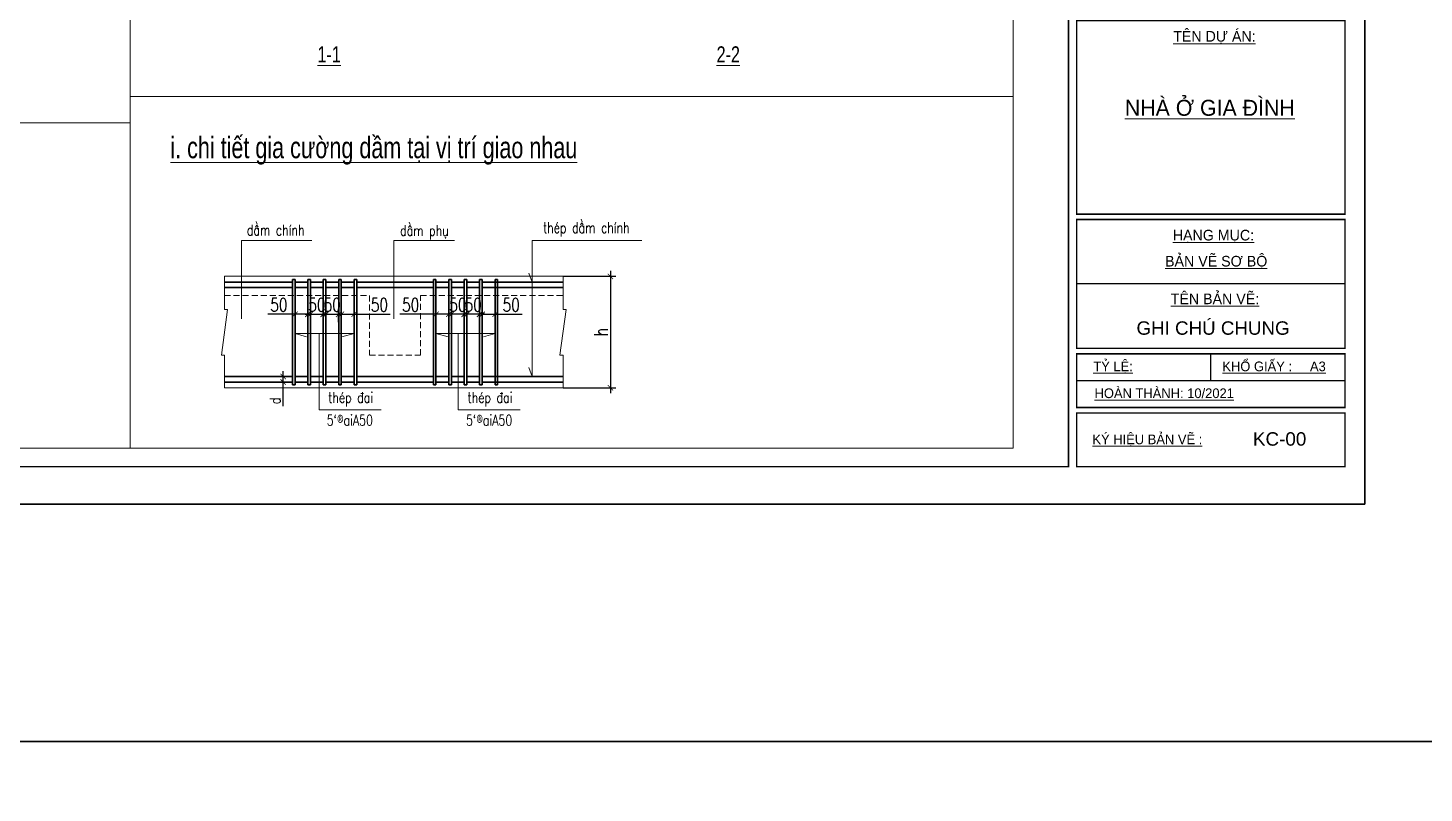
# Model space of a CAD drawing. Extents: x -2098986 to 943, y -1296280 to 73591.
# Drawn here: x -1675128 to -1649126, y -1052732 to -1038490 of the extents above; entities that cross this region are included whole.
import ezdxf
from ezdxf.enums import TextEntityAlignment as Align

# ---------------------------------------------------------------- set-up
doc = ezdxf.new("R2010")
doc.units = 0
doc.header["$LTSCALE"] = 150
doc.header["$PDMODE"] = 35
doc.linetypes.add('HIDDEN', pattern=[0.375, 0.25, -0.125])
doc.layers.get('Defpoints').update_dxf_attribs({"lineweight": 18})
for name, color, linetype, lineweight in [('05.Text', 253, 'Continuous', 18), ('11.Khung bo', 32, 'Continuous', 50), ('12.Khung', 36, 'Continuous', 25), ('G-ANNO-TTLB', 6, 'Continuous', 9), ('KCVN-THAY', 7, 'Continuous', 25), ('LS-DIM', 251, 'Continuous', 13), ('LS-TEXT', 60, 'Continuous', 20), ('LS-THAY', 7, 'Continuous', 20), ('LS-THEP', 3, 'Continuous', 35)]:
    doc.layers.add(name, color=color, linetype=linetype, lineweight=lineweight)
doc.layers.add('DIM', color=1, linetype='Continuous')
doc.layers.add('Tpl_Bound', color=1, linetype='Continuous', plot=False)
doc.styles.add('KCVN-LEADER', font='vnromadi.shx', dxfattribs={"width": 0.7, "height": 4})
doc.styles.add('vnarialH', font='')
doc.styles.add('VnAvantH', font='')
doc.styles.add('vnsimpli', font='vnsimli.shx', dxfattribs={"width": 0.75})
doc.styles.get('vnarialH').set_extended_font_data('.VnArialH')
doc.styles.get('VnAvantH').set_extended_font_data('.VnAvantH')
doc.dimstyles.new('D100(250)', dxfattribs={"dimtxt": 250, "dimasz": 100, "dimexe": 100, "dimexo": 0, "dimgap": 50, "dimtad": 1, "dimdec": 0, "dimdsep": 46, "dimtxsty": 'vnsimpli', "dimblk": 'ARCHTICK', "dimcen": 1, "dimdle": 100, "dimclrd": 256, "dimclre": 256, "dimclrt": 60, "dimadec": 0, "dimazin": 0, "dimtfac": 1, "dimtdec": 0, "dimtix": 1, "dimtmove": 0, "dimatfit": 3, "dimfxl": 1, "dimarcsym": 0})
doc.dimstyles.new('D25', dxfattribs={"dimscale": 0, "dimtxt": 200, "dimasz": 100, "dimexe": 100, "dimexo": 0, "dimgap": 50, "dimtad": 1, "dimdec": 0, "dimlfac": 0.25, "dimdsep": 46, "dimtxsty": 'vnsimpli', "dimblk1": 'ARCHTICK', "dimblk2": 'ARCHTICK', "dimsah": 1, "dimcen": 0, "dimdle": 100, "dimclrd": 256, "dimclre": 256, "dimclrt": 60, "dimadec": 0, "dimazin": 0, "dimtfac": 0.004, "dimtdec": 0, "dimtix": 1, "dimtmove": 2, "dimatfit": 3, "dimldrblk": 'ARCHTICK', "dimfxl": 1, "dimtolj": 1, "dimarcsym": 0})

# ---------------------------------------------------------------- blocks, each defined once
blk = doc.blocks.new('*U4')
at = {"layer": 'KCVN-THAY', "color": 140}
blk.add_lwpolyline([(214871.76, 86966.68), (215381.8, 86966.68), (215381.8, 86579.68), (214871.76, 86579.68)], close=True, dxfattribs=at)
blk = doc.blocks.new('_ArchTick')
at = {"layer": 'DIM', "color": 0, "const_width": 0.15}
blk.add_lwpolyline([(-0.5, -0.5), (0.5, 0.5)], dxfattribs=at)
blk = doc.blocks.new('*D175')
at = {"layer": 'Defpoints', "color": 0, "transparency": 16777216}
for p in [(-1671192, -1044978), (-1670374, -1044978), (-1671192, -1045082)]:
    blk.add_point(p, dxfattribs=at)
at = {"layer": 'LS-DIM', "lineweight": -2, "transparency": 16777216}
for p, q in [((-1671192, -1044978), (-1670274, -1044978)), ((-1670374, -1045182), (-1670374, -1044878)), ((-1671192, -1045082), (-1670274, -1045082)), ((-1670374, -1045532), (-1670374, -1045082))]:
    blk.add_line(p, q, dxfattribs=at)
at = {"layer": 'LS-DIM', "lineweight": -2, "transparency": 16777216, "xscale": 100, "yscale": 100, "zscale": 100}
for p, rotation in [((-1670374, -1044978), 90), ((-1670374, -1045082), 270)]:
    blk.add_blockref('_ArchTick', p, dxfattribs=dict(at, rotation=rotation))
at = {"layer": 'LS-DIM', "color": 60, "transparency": 16777216, "insert": (-1670524, -1045432), "char_height": 200, "attachment_point": 5, "rotation": 90, "style": 'vnsimpli'}
blk.add_mtext('\\A1;d', dxfattribs=at)
blk = doc.blocks.new('*D176')
at = {"layer": 'Defpoints', "color": 0, "transparency": 16777216}
for p in [(-1665162, -1043113), (-1665162, -1045188), (-1664280, -1045188)]:
    blk.add_point(p, dxfattribs=at)
at = {"layer": 'LS-DIM', "lineweight": -2, "transparency": 16777216}
for p, q in [((-1665162, -1043113), (-1664180, -1043113)), ((-1664280, -1043013), (-1664280, -1045288)), ((-1665162, -1045188), (-1664180, -1045188))]:
    blk.add_line(p, q, dxfattribs=at)
at = {"layer": 'LS-DIM', "lineweight": -2, "transparency": 16777216, "xscale": 100, "yscale": 100, "zscale": 100}
for p, rotation in [((-1664280, -1043113), 90), ((-1664280, -1045188), 270)]:
    blk.add_blockref('_ArchTick', p, dxfattribs=dict(at, rotation=rotation))
at = {"layer": 'LS-DIM', "color": 60, "transparency": 16777216, "insert": (-1664455, -1044150), "char_height": 250, "attachment_point": 5, "rotation": 90, "style": 'vnsimpli'}
blk.add_mtext('h', dxfattribs=at)
blk = doc.blocks.new('*D177')
at = {"layer": 'Defpoints', "color": 0, "transparency": 16777216}
for p in [(-1666667, -1043820), (-1666667, -1043967), (-1666429, -1043967)]:
    blk.add_point(p, dxfattribs=at)
at = {"layer": 'LS-DIM', "lineweight": -2, "transparency": 16777216}
for p, q in [((-1666667, -1043967), (-1666667, -1043720)), ((-1666429, -1043967), (-1666429, -1043720)), ((-1666667, -1043820), (-1666329, -1043820)), ((-1666429, -1043820), (-1665925, -1043820))]:
    blk.add_line(p, q, dxfattribs=at)
at = {"layer": 'LS-DIM', "lineweight": -2, "transparency": 16777216, "xscale": 100, "yscale": 100, "zscale": 100, "rotation": 180}
blk.add_blockref('_ArchTick', (-1666667, -1043820), dxfattribs=at)
at = {"layer": 'LS-DIM', "lineweight": -2, "transparency": 16777216, "xscale": 100, "yscale": 100, "zscale": 100}
blk.add_blockref('_ArchTick', (-1666429, -1043820), dxfattribs=at)
at = {"layer": 'LS-DIM', "color": 60, "transparency": 16777216, "insert": (-1666127, -1043645), "char_height": 250, "attachment_point": 5, "style": 'vnsimpli'}
blk.add_mtext('50', dxfattribs=at)
blk = doc.blocks.new('*D182')
at = {"layer": 'Defpoints', "color": 0, "transparency": 16777216}
for p in [(-1667529, -1043967), (-1667290, -1043820), (-1667290, -1043967)]:
    blk.add_point(p, dxfattribs=at)
at = {"layer": 'LS-DIM', "lineweight": -2, "transparency": 16777216}
for p, q in [((-1667529, -1043967), (-1667529, -1043720)), ((-1667290, -1043967), (-1667290, -1043720)), ((-1667529, -1043820), (-1668202, -1043820)), ((-1667290, -1043820), (-1667629, -1043820))]:
    blk.add_line(p, q, dxfattribs=at)
at = {"layer": 'LS-DIM', "lineweight": -2, "transparency": 16777216, "xscale": 100, "yscale": 100, "zscale": 100, "rotation": 180}
blk.add_blockref('_ArchTick', (-1667529, -1043820), dxfattribs=at)
at = {"layer": 'LS-DIM', "lineweight": -2, "transparency": 16777216, "xscale": 100, "yscale": 100, "zscale": 100}
blk.add_blockref('_ArchTick', (-1667290, -1043820), dxfattribs=at)
at = {"layer": 'LS-DIM', "color": 60, "transparency": 16777216, "insert": (-1668000, -1043645), "char_height": 250, "attachment_point": 5, "style": 'vnsimpli'}
blk.add_mtext('50', dxfattribs=at)
blk = doc.blocks.new('*D183')
at = {"layer": 'Defpoints', "color": 0, "transparency": 16777216}
for p in [(-1666954, -1043820), (-1666954, -1043967), (-1666716, -1043967)]:
    blk.add_point(p, dxfattribs=at)
at = {"layer": 'LS-DIM', "lineweight": -2, "transparency": 16777216}
for p, q in [((-1666954, -1043967), (-1666954, -1043720)), ((-1666716, -1043967), (-1666716, -1043720)), ((-1666616, -1043820), (-1667054, -1043820))]:
    blk.add_line(p, q, dxfattribs=at)
at = {"layer": 'LS-DIM', "lineweight": -2, "transparency": 16777216, "xscale": 100, "yscale": 100, "zscale": 100, "rotation": 180}
blk.add_blockref('_ArchTick', (-1666954, -1043820), dxfattribs=at)
at = {"layer": 'LS-DIM', "lineweight": -2, "transparency": 16777216, "xscale": 100, "yscale": 100, "zscale": 100}
blk.add_blockref('_ArchTick', (-1666716, -1043820), dxfattribs=at)
at = {"layer": 'LS-DIM', "color": 60, "transparency": 16777216, "insert": (-1666835, -1043645), "char_height": 250, "attachment_point": 5, "style": 'vnsimpli'}
blk.add_mtext('50', dxfattribs=at)
blk = doc.blocks.new('*D184')
at = {"layer": 'Defpoints', "color": 0, "transparency": 16777216}
for p in [(-1667242, -1043820), (-1667242, -1043967), (-1667003, -1043967)]:
    blk.add_point(p, dxfattribs=at)
at = {"layer": 'LS-DIM', "lineweight": -2, "transparency": 16777216}
for p, q in [((-1667242, -1043967), (-1667242, -1043720)), ((-1667003, -1043967), (-1667003, -1043720)), ((-1666903, -1043820), (-1667342, -1043820))]:
    blk.add_line(p, q, dxfattribs=at)
at = {"layer": 'LS-DIM', "lineweight": -2, "transparency": 16777216, "xscale": 100, "yscale": 100, "zscale": 100, "rotation": 180}
blk.add_blockref('_ArchTick', (-1667242, -1043820), dxfattribs=at)
at = {"layer": 'LS-DIM', "lineweight": -2, "transparency": 16777216, "xscale": 100, "yscale": 100, "zscale": 100}
blk.add_blockref('_ArchTick', (-1667003, -1043820), dxfattribs=at)
at = {"layer": 'LS-DIM', "color": 60, "transparency": 16777216, "insert": (-1667122, -1043645), "char_height": 250, "attachment_point": 5, "style": 'vnsimpli'}
blk.add_mtext('50', dxfattribs=at)
blk = doc.blocks.new('*D185')
at = {"layer": 'Defpoints', "color": 0, "transparency": 16777216}
for p in [(-1670153, -1043967), (-1669915, -1043820), (-1669915, -1043967)]:
    blk.add_point(p, dxfattribs=at)
at = {"layer": 'LS-DIM', "lineweight": -2, "transparency": 16777216}
for p, q in [((-1670153, -1043967), (-1670153, -1043720)), ((-1669915, -1043967), (-1669915, -1043720)), ((-1670153, -1043820), (-1670657, -1043820)), ((-1669915, -1043820), (-1670253, -1043820))]:
    blk.add_line(p, q, dxfattribs=at)
at = {"layer": 'LS-DIM', "lineweight": -2, "transparency": 16777216, "xscale": 100, "yscale": 100, "zscale": 100, "rotation": 180}
blk.add_blockref('_ArchTick', (-1670153, -1043820), dxfattribs=at)
at = {"layer": 'LS-DIM', "lineweight": -2, "transparency": 16777216, "xscale": 100, "yscale": 100, "zscale": 100}
blk.add_blockref('_ArchTick', (-1669915, -1043820), dxfattribs=at)
at = {"layer": 'LS-DIM', "color": 60, "transparency": 16777216, "insert": (-1670455, -1043645), "char_height": 250, "attachment_point": 5, "style": 'vnsimpli'}
blk.add_mtext('50', dxfattribs=at)
blk = doc.blocks.new('*D186')
at = {"layer": 'Defpoints', "color": 0, "transparency": 16777216}
for p in [(-1669292, -1043820), (-1669292, -1043967), (-1669054, -1043967)]:
    blk.add_point(p, dxfattribs=at)
at = {"layer": 'LS-DIM', "lineweight": -2, "transparency": 16777216}
for p, q in [((-1669292, -1043967), (-1669292, -1043720)), ((-1669054, -1043967), (-1669054, -1043720)), ((-1669292, -1043820), (-1668954, -1043820)), ((-1669054, -1043820), (-1668380, -1043820))]:
    blk.add_line(p, q, dxfattribs=at)
at = {"layer": 'LS-DIM', "lineweight": -2, "transparency": 16777216, "xscale": 100, "yscale": 100, "zscale": 100, "rotation": 180}
blk.add_blockref('_ArchTick', (-1669292, -1043820), dxfattribs=at)
at = {"layer": 'LS-DIM', "lineweight": -2, "transparency": 16777216, "xscale": 100, "yscale": 100, "zscale": 100}
blk.add_blockref('_ArchTick', (-1669054, -1043820), dxfattribs=at)
at = {"layer": 'LS-DIM', "color": 60, "transparency": 16777216, "insert": (-1668582, -1043645), "char_height": 250, "attachment_point": 5, "style": 'vnsimpli'}
blk.add_mtext('50', dxfattribs=at)
blk = doc.blocks.new('*D187')
at = {"layer": 'Defpoints', "color": 0, "transparency": 16777216}
for p in [(-1669866, -1043967), (-1669628, -1043820), (-1669628, -1043967)]:
    blk.add_point(p, dxfattribs=at)
at = {"layer": 'LS-DIM', "lineweight": -2, "transparency": 16777216}
for p, q in [((-1669866, -1043967), (-1669866, -1043720)), ((-1669628, -1043967), (-1669628, -1043720)), ((-1669966, -1043820), (-1669528, -1043820))]:
    blk.add_line(p, q, dxfattribs=at)
at = {"layer": 'LS-DIM', "lineweight": -2, "transparency": 16777216, "xscale": 100, "yscale": 100, "zscale": 100, "rotation": 180}
blk.add_blockref('_ArchTick', (-1669866, -1043820), dxfattribs=at)
at = {"layer": 'LS-DIM', "lineweight": -2, "transparency": 16777216, "xscale": 100, "yscale": 100, "zscale": 100}
blk.add_blockref('_ArchTick', (-1669628, -1043820), dxfattribs=at)
at = {"layer": 'LS-DIM', "color": 60, "transparency": 16777216, "insert": (-1669747, -1043645), "char_height": 250, "attachment_point": 5, "style": 'vnsimpli'}
blk.add_mtext('50', dxfattribs=at)
blk = doc.blocks.new('*D188')
at = {"layer": 'Defpoints', "color": 0, "transparency": 16777216}
for p in [(-1669579, -1043967), (-1669341, -1043820), (-1669341, -1043967)]:
    blk.add_point(p, dxfattribs=at)
at = {"layer": 'LS-DIM', "lineweight": -2, "transparency": 16777216}
for p, q in [((-1669579, -1043967), (-1669579, -1043720)), ((-1669341, -1043967), (-1669341, -1043720)), ((-1669679, -1043820), (-1669241, -1043820))]:
    blk.add_line(p, q, dxfattribs=at)
at = {"layer": 'LS-DIM', "lineweight": -2, "transparency": 16777216, "xscale": 100, "yscale": 100, "zscale": 100, "rotation": 180}
blk.add_blockref('_ArchTick', (-1669579, -1043820), dxfattribs=at)
at = {"layer": 'LS-DIM', "lineweight": -2, "transparency": 16777216, "xscale": 100, "yscale": 100, "zscale": 100}
blk.add_blockref('_ArchTick', (-1669341, -1043820), dxfattribs=at)
at = {"layer": 'LS-DIM', "color": 60, "transparency": 16777216, "insert": (-1669460, -1043645), "char_height": 250, "attachment_point": 5, "style": 'vnsimpli'}
blk.add_mtext('50', dxfattribs=at)
blk = doc.blocks.new('100')
at = {"layer": '11.Khung bo', "const_width": 26.7}
for points in [[(1860913, -945240), (1860913, -916940), (1896063, -916940), (1896063, -945240)], [(1860913, -945240), (1860913, -916940), (1896063, -916940), (1896063, -945240)], [(1860913, -945240), (1860913, -916940), (1896063, -916940), (1896063, -945240)], [(1896213, -940540), (1901213, -940540), (1901213, -936940), (1896213, -936940)], [(1896213, -940540), (1901213, -940540), (1901213, -936940), (1896213, -936940)], [(1896213, -940540), (1901213, -940540), (1901213, -936940), (1896213, -936940)], [(1896213, -943040), (1901213, -943040), (1901213, -940640), (1896213, -940640)], [(1896213, -943040), (1901213, -943040), (1901213, -940640), (1896213, -940640)], [(1896213, -943040), (1901213, -943040), (1901213, -940640), (1896213, -940640)], [(1896213, -944140), (1901213, -944140), (1901213, -943140), (1896213, -943140)], [(1896213, -944140), (1901213, -944140), (1901213, -943140), (1896213, -943140)], [(1896213, -944140), (1901213, -944140), (1901213, -943140), (1896213, -943140)], [(1896213, -945240), (1901213, -945240), (1901213, -944240), (1896213, -944240)], [(1896213, -945240), (1901213, -945240), (1901213, -944240), (1896213, -944240)], [(1896213, -945240), (1901213, -945240), (1901213, -944240), (1896213, -944240)]]:
    blk.add_lwpolyline(points, close=True, dxfattribs=at)
at = {"layer": '12.Khung'}
for p, q in [((1901213, -941840), (1896213, -941840)), ((1901213, -941840), (1896213, -941840)), ((1901213, -941840), (1896213, -941840)), ((1898713, -943640), (1898713, -943140)), ((1898713, -943640), (1898713, -943140)), ((1898713, -943640), (1898713, -943140)), ((1901213, -943640), (1896213, -943640)), ((1901213, -943640), (1896213, -943640)), ((1901213, -943640), (1896213, -943640))]:
    blk.add_line(p, q, dxfattribs=at)
blk.add_lwpolyline([(1901579, -945940), (1901579, -916240), (1859580, -916240), (1859580, -945940)], close=True, dxfattribs=at)
blk.add_lwpolyline([(1901579, -945940), (1901579, -916240), (1859580, -916240), (1859580, -945940)], close=True, dxfattribs=at)
blk.add_lwpolyline([(1901579, -945940), (1901579, -916240), (1859580, -916240), (1859580, -945940)], close=True, dxfattribs=at)
at = {"layer": '05.Text', "style": 'VnAvantH'}
for s, height, p in [('%%Utªn Dù ¸N:', 198, (1898013, -937329)), ('%%Unhµ ë gia ®×nh', 297, (1897112, -938709)), ('%%Uh¹ng môc:', 198, (1898005, -941030)), ('%%Uh¹ng môc:', 198, (1898005, -941030)), ('%%Uh¹ng môc:', 198, (1898005, -941030)), ('%%Ub¶n vÏ s¬ bé', 198, (1897861, -941515)), ('%%Ub¶n vÏ s¬ bé', 198, (1897861, -941515)), ('%%Ub¶n vÏ s¬ bé', 198, (1897861, -941515)), ('%%Utªn b¶n vÏ:', 198, (1897966, -942216)), ('%%Utªn b¶n vÏ:', 198, (1897966, -942216)), ('%%Utªn b¶n vÏ:', 198, (1897966, -942216)), ('%%Utû lÖ:', 180, (1896525, -943464)), ('%%UKHæ GIÊY :     A3', 180, (1898928, -943464)), ('%%Uhoµn thµnh: 10/2021', 180, (1896548, -943964)), ('%%Uký hiÖu b¶n vÏ :', 180, (1896508, -944823))]:
    blk.add_text(s, height=height, dxfattribs=at).set_placement(p)

msp = doc.modelspace()

# ---------------------------------------------------------------- linework, layer by layer
at = {"layer": 'LS-DIM'}
for p, q in [((-1671149.4, -1042446.8), (-1671149.4, -1043901.6)), ((-1669840.1, -1042446.8), (-1671149.4, -1042446.8)), ((-1667185, -1042446.8), (-1668313, -1042446.8)), ((-1668313, -1042446.8), (-1668313, -1043901.6)), ((-1665736.6, -1042446.8), (-1665736.6, -1044978.1)), ((-1663694.8, -1042446.8), (-1665736.6, -1042446.8)), ((-1670153.1, -1044176.5), (-1669053.6, -1044176.5)), ((-1666429.1, -1044176.5), (-1667528.7, -1044176.5))]:
    msp.add_line(p, q, dxfattribs=at)
at = {"layer": 'LS-DIM', "linetype": 'ByBlock'}
for p, q in [((-1665736.6, -1043218.9), (-1665798.8, -1043053.8)), ((-1670153.1, -1044176.5), (-1669937, -1044238.6)), ((-1669053.6, -1044176.5), (-1669280.4, -1044238.6)), ((-1667528.7, -1044176.5), (-1667301.8, -1044238.6)), ((-1666429.1, -1044176.5), (-1666645.2, -1044238.6)), ((-1665736.6, -1044978.1), (-1665798.8, -1044813))]:
    msp.add_line(p, q, dxfattribs=at)
at = {"layer": 'LS-DIM'}
for points in [[(-1671467.1, -1045187.5), (-1671467.1, -1044583.4), (-1671524.1, -1044583.4), (-1671410.2, -1043731.8), (-1671467.1, -1043731.8), (-1671467.1, -1043113.2)], [(-1665161.9, -1045187.5), (-1665161.9, -1044583.4), (-1665218.9, -1044583.4), (-1665105, -1043731.8), (-1665161.9, -1043731.8), (-1665161.9, -1043113.2)], [(-1668550.9, -1045600.3), (-1669702.5, -1045600.3), (-1669702.5, -1044176.5)], [(-1665962.4, -1045600.3), (-1667114.4, -1045600.3), (-1667114.4, -1044176.5)]]:
    msp.add_lwpolyline(points, dxfattribs=at)
at = {"layer": 'LS-THAY'}
for p, q in [((-1673225.7, -1046311.5), (-1673225.7, -1021427.1)), ((-1673225.7, -1039765.5), (-1656781, -1039765.5)), ((-1689670.4, -1040256.9), (-1673225.7, -1040256.9)), ((-1671467.1, -1043113.2), (-1665161.9, -1043113.2)), ((-1671467.1, -1045187.5), (-1665161.9, -1045187.5))]:
    msp.add_line(p, q, dxfattribs=at)
at = {"layer": 'LS-THAY', "linetype": 'HIDDEN', "ltscale": 3}
for p, q in [((-1671467.1, -1043469.1), (-1668767.6, -1043469.1)), ((-1668767.6, -1043469.1), (-1668767.6, -1044583.8)), ((-1667814.6, -1044583.8), (-1667814.6, -1043469.1)), ((-1667814.6, -1043469.1), (-1665161.9, -1043469.1)), ((-1668767.6, -1044583.8), (-1667814.6, -1044583.8))]:
    msp.add_line(p, q, dxfattribs=at)
at = {"layer": 'LS-THAY', "color": 140}
for points in [[(-1855203.7, -1013074.3), (-1290965.3, -1013073.8), (-1290965.3, -1051773.8), (-1855203.7, -1051773.8)], [(-1855203.6, -1051773.5), (-1290965.2, -1051773), (-1290965, -1090473.8), (-1855203.4, -1090474.3)]]:
    msp.add_lwpolyline(points, close=True, dxfattribs=at)
at = {"layer": 'LS-THAY'}
msp.add_lwpolyline([(-1689670.4, -1018944.3), (-1656781, -1018944.3), (-1656781, -1046311.5), (-1689670.4, -1046311.5)], close=True, dxfattribs=at)
at = {"layer": 'LS-THEP'}
for p, q in [((-1670201.9, -1045130.6), (-1670201.9, -1043170.2)), ((-1670153.1, -1043170.2), (-1670201.9, -1043170.2)), ((-1670153.1, -1043170.2), (-1670201.9, -1043170.2)), ((-1670153.1, -1045130.6), (-1670153.1, -1043170.2)), ((-1669914.8, -1045130.6), (-1669914.8, -1043170.2)), ((-1669866.1, -1043170.2), (-1669914.8, -1043170.2)), ((-1669866.1, -1043170.2), (-1669914.8, -1043170.2)), ((-1669866.1, -1045130.6), (-1669866.1, -1043170.2)), ((-1669627.7, -1045130.6), (-1669627.7, -1043170.2)), ((-1669579, -1043170.2), (-1669627.7, -1043170.2)), ((-1669579, -1045130.6), (-1669579, -1043170.2)), ((-1669340.7, -1045130.6), (-1669340.7, -1043170.2)), ((-1669291.9, -1043170.2), (-1669340.7, -1043170.2)), ((-1669291.9, -1045130.6), (-1669291.9, -1043170.2)), ((-1669053.6, -1045130.6), (-1669053.6, -1043170.2)), ((-1669004.8, -1043170.2), (-1669053.6, -1043170.2)), ((-1669004.8, -1045130.6), (-1669004.8, -1043170.2)), ((-1667577.4, -1045130.6), (-1667577.4, -1043170.2)), ((-1667577.4, -1043170.2), (-1667528.7, -1043170.2)), ((-1667528.7, -1045130.6), (-1667528.7, -1043170.2)), ((-1667290.3, -1045130.6), (-1667290.3, -1043170.2)), ((-1667290.3, -1043170.2), (-1667241.6, -1043170.2)), ((-1667241.6, -1045130.6), (-1667241.6, -1043170.2)), ((-1667003.2, -1045130.6), (-1667003.2, -1043170.2)), ((-1667003.2, -1043170.2), (-1666954.5, -1043170.2)), ((-1666954.5, -1045130.6), (-1666954.5, -1043170.2)), ((-1666716.1, -1045130.6), (-1666716.1, -1043170.2)), ((-1666716.1, -1043170.2), (-1666667.4, -1043170.2)), ((-1666716.1, -1043170.2), (-1666667.4, -1043170.2)), ((-1666667.4, -1045130.6), (-1666667.4, -1043170.2)), ((-1666429.1, -1045130.6), (-1666429.1, -1043170.2)), ((-1666429.1, -1043170.2), (-1666380.4, -1043170.2)), ((-1666429.1, -1043170.2), (-1666380.4, -1043170.2)), ((-1666380.4, -1045130.6), (-1666380.4, -1043170.2)), ((-1670201.9, -1043218.9), (-1671467.1, -1043218.9)), ((-1670201.9, -1043322.6), (-1671467.1, -1043322.6)), ((-1670153.1, -1043218.9), (-1669914.8, -1043218.9)), ((-1669914.8, -1043218.9), (-1670153.1, -1043218.9)), ((-1670153.1, -1043322.6), (-1669914.8, -1043322.6)), ((-1669914.8, -1043322.6), (-1670153.1, -1043322.6)), ((-1669866.1, -1043218.9), (-1669627.7, -1043218.9)), ((-1669627.7, -1043218.9), (-1669866.1, -1043218.9)), ((-1669866.1, -1043322.6), (-1669627.7, -1043322.6)), ((-1669627.7, -1043322.6), (-1669866.1, -1043322.6)), ((-1669579, -1043218.9), (-1669340.7, -1043218.9)), ((-1669340.7, -1043218.9), (-1669579, -1043218.9)), ((-1669579, -1043322.6), (-1669340.7, -1043322.6)), ((-1669340.7, -1043322.6), (-1669579, -1043322.6)), ((-1669291.9, -1043218.9), (-1669053.6, -1043218.9)), ((-1669053.6, -1043218.9), (-1669291.9, -1043218.9)), ((-1669291.9, -1043322.6), (-1669053.6, -1043322.6)), ((-1669053.6, -1043322.6), (-1669291.9, -1043322.6)), ((-1667577.4, -1043218.9), (-1669004.8, -1043218.9)), ((-1667577.4, -1043322.6), (-1669004.8, -1043322.6)), ((-1667290.3, -1043218.9), (-1667528.7, -1043218.9)), ((-1667528.7, -1043218.9), (-1667290.3, -1043218.9)), ((-1667290.3, -1043322.6), (-1667528.7, -1043322.6)), ((-1667528.7, -1043322.6), (-1667290.3, -1043322.6)), ((-1667241.6, -1043218.9), (-1667003.2, -1043218.9)), ((-1667003.2, -1043218.9), (-1667241.6, -1043218.9)), ((-1667241.6, -1043322.6), (-1667003.2, -1043322.6)), ((-1667003.2, -1043322.6), (-1667241.6, -1043322.6)), ((-1666716.1, -1043218.9), (-1666954.5, -1043218.9)), ((-1666954.5, -1043218.9), (-1666716.1, -1043218.9)), ((-1666716.1, -1043322.6), (-1666954.5, -1043322.6)), ((-1666954.5, -1043322.6), (-1666716.1, -1043322.6)), ((-1666667.4, -1043218.9), (-1666429.1, -1043218.9)), ((-1666429.1, -1043218.9), (-1666667.4, -1043218.9)), ((-1666667.4, -1043322.6), (-1666429.1, -1043322.6)), ((-1666429.1, -1043322.6), (-1666667.4, -1043322.6)), ((-1665161.9, -1043218.9), (-1666627.1, -1043218.9)), ((-1665161.9, -1043322.6), (-1666627.1, -1043322.6)), ((-1671467.1, -1044978.1), (-1670201.9, -1044978.1)), ((-1669914.8, -1044978.1), (-1670153.1, -1044978.1)), ((-1670153.1, -1044978.1), (-1669914.8, -1044978.1)), ((-1669627.7, -1044978.1), (-1669866.1, -1044978.1)), ((-1669866.1, -1044978.1), (-1669627.7, -1044978.1)), ((-1669340.7, -1044978.1), (-1669579, -1044978.1)), ((-1669579, -1044978.1), (-1669340.7, -1044978.1)), ((-1669053.6, -1044978.1), (-1669291.9, -1044978.1)), ((-1669291.9, -1044978.1), (-1669053.6, -1044978.1)), ((-1669004.8, -1044978.1), (-1667577.4, -1044978.1)), ((-1667528.7, -1044978.1), (-1667290.3, -1044978.1)), ((-1667290.3, -1044978.1), (-1667528.7, -1044978.1)), ((-1667003.2, -1044978.1), (-1667241.6, -1044978.1)), ((-1667241.6, -1044978.1), (-1667003.2, -1044978.1)), ((-1666954.5, -1044978.1), (-1666716.1, -1044978.1)), ((-1666716.1, -1044978.1), (-1666954.5, -1044978.1)), ((-1666429.1, -1044978.1), (-1666667.4, -1044978.1)), ((-1666667.4, -1044978.1), (-1666429.1, -1044978.1)), ((-1666627.1, -1044978.1), (-1665161.9, -1044978.1)), ((-1671467.1, -1045081.9), (-1670201.9, -1045081.9)), ((-1670153.1, -1045130.6), (-1670201.9, -1045130.6)), ((-1669914.8, -1045081.9), (-1670153.1, -1045081.9)), ((-1670153.1, -1045081.9), (-1669914.8, -1045081.9)), ((-1669866.1, -1045130.6), (-1669914.8, -1045130.6)), ((-1669627.7, -1045081.9), (-1669866.1, -1045081.9)), ((-1669866.1, -1045081.9), (-1669627.7, -1045081.9)), ((-1669579, -1045130.6), (-1669627.7, -1045130.6)), ((-1669340.7, -1045081.9), (-1669579, -1045081.9)), ((-1669579, -1045081.9), (-1669340.7, -1045081.9)), ((-1669291.9, -1045130.6), (-1669340.7, -1045130.6)), ((-1669053.6, -1045081.9), (-1669291.9, -1045081.9)), ((-1669291.9, -1045081.9), (-1669053.6, -1045081.9)), ((-1669004.8, -1045130.6), (-1669053.6, -1045130.6)), ((-1669004.8, -1045081.9), (-1667577.4, -1045081.9)), ((-1667577.4, -1045130.6), (-1667528.7, -1045130.6)), ((-1667528.7, -1045081.9), (-1667290.3, -1045081.9)), ((-1667290.3, -1045081.9), (-1667528.7, -1045081.9)), ((-1667290.3, -1045130.6), (-1667241.6, -1045130.6)), ((-1667003.2, -1045081.9), (-1667241.6, -1045081.9)), ((-1667241.6, -1045081.9), (-1667003.2, -1045081.9)), ((-1667003.2, -1045130.6), (-1666954.5, -1045130.6)), ((-1666954.5, -1045081.9), (-1666716.1, -1045081.9)), ((-1666716.1, -1045081.9), (-1666954.5, -1045081.9)), ((-1666716.1, -1045130.6), (-1666667.4, -1045130.6)), ((-1666429.1, -1045081.9), (-1666667.4, -1045081.9)), ((-1666667.4, -1045081.9), (-1666429.1, -1045081.9)), ((-1666627.1, -1045081.9), (-1665161.9, -1045081.9)), ((-1666429.1, -1045130.6), (-1666380.4, -1045130.6))]:
    msp.add_line(p, q, dxfattribs=at)
at = {"layer": 'Tpl_Bound', "color": 1}
msp.add_lwpolyline([(-1692231.6, -1047355.5), (-1692231.6, -1017655.5), (-1650231.6, -1017655.5), (-1650231.6, -1047355.5)], close=True, dxfattribs=at)

# ---------------------------------------------------------------- block references
at = {"layer": '05.Text', "xscale": 1.000009185772931, "yscale": 1.000009185772931, "zscale": 1.000009185772931}
msp.add_blockref('100', (-3551828.3, -101407), dxfattribs=at)
at = {"layer": 'Defpoints', "xscale": 100, "yscale": 100, "zscale": 100}
for p in [(-23183742.3, -9709742.8), (-23183742.3, -9709742.8), (-23163340.6, -9748442.8)]:
    msp.add_blockref('*U4', p, dxfattribs=at)

# ---------------------------------------------------------------- texts
at = {"layer": 'G-ANNO-TTLB', "color": 3, "style": 'vnarialH'}
msp.add_text('GHI CHó CHUNG', height=250, dxfattribs=at).set_placement((-1653056.1, -1044045.4), align=Align.MIDDLE)
at = {"layer": 'G-ANNO-TTLB', "color": 3, "style": 'vnarialH', "width": 1.003962}
msp.add_text('KC-00', height=250, dxfattribs=at).set_placement((-1652313.2, -1046265.5), (-1651319.3, -1046265.5), align=Align.FIT)
at = {"layer": 'LS-TEXT', "color": 60, "style": 'KCVN-LEADER', "width": 0.75}
for s, p in [('%%U1-1', (-1669518.5, -1038979.6)), ('%%U2-2', (-1662084.8, -1038979.6))]:
    msp.add_text(s, height=300, dxfattribs=at).set_placement(p, align=Align.MIDDLE)
msp.add_text('%%Ui. chi tiÕt gia c\xadêng dÇm t¹i vÞ trÝ giao nhau', height=400, dxfattribs=at).set_placement((-1672475.1, -1040714.9), align=Align.MIDDLE_LEFT)
at = {"layer": 'LS-TEXT', "style": 'vnsimpli', "width": 0.75}
for s, p in [('dÇm chÝnh', (-1670513.3, -1042223.4)), ('dÇm phô', (-1667743, -1042264.4)), ('thÐp dÇm chÝnh', (-1664728, -1042212.3)), ('thÐp ®ai', (-1669117.2, -1045396.8)), ('thÐp ®ai', (-1666522.2, -1045396.8)), ('5`®aiA50', (-1669133.3, -1045787.3)), ('5`®aiA50', (-1666538.4, -1045787.3))]:
    msp.add_text(s, height=200, dxfattribs=at).set_placement(p, align=Align.MIDDLE)

# ---------------------------------------------------------------- dimensions: what is measured, and where the dimension line sits
at = {"layer": 'LS-DIM'}
dim = msp.add_linear_dim(base=(-1664279.9, -1045187.5), p1=(-1665161.9, -1043113.2), p2=(-1665161.9, -1045187.5), angle=90, text='h', dimstyle='D100(250)', dxfattribs=at)
dim.commit()
dim.dimension.update_dxf_attribs({"geometry": '*D176', "text_midpoint": (-1664454.9, -1044150.4)})
for base, p1, p2, picture, middle in [((-1669914.8, -1043820.5), (-1670153.2, -1043966.6), (-1669914.8, -1043966.6), '*D185', (-1670455, -1043820.5)), ((-1669627.7, -1043820.5), (-1669866.1, -1043966.6), (-1669627.7, -1043966.6), '*D187', (-1669746.9, -1043820.5)), ((-1669340.7, -1043820.5), (-1669579, -1043966.6), (-1669340.7, -1043966.6), '*D188', (-1669459.8, -1043820.5)), ((-1667290.3, -1043820.5), (-1667528.7, -1043966.6), (-1667290.3, -1043966.6), '*D182', (-1668000.3, -1043820.5))]:
    dim = msp.add_linear_dim(base=base, p1=p1, p2=p2, text='50', dimstyle='D100(250)', dxfattribs=at)
    dim.commit()
    dim.dimension.update_dxf_attribs({"geometry": picture, "text_midpoint": middle, "dimtype": 160})
for base, p1, p2, picture, middle in [((-1669291.9, -1043820.5), (-1669053.6, -1043966.6), (-1669291.9, -1043966.6), '*D186', (-1668581.9, -1043820.5)), ((-1667241.6, -1043820.5), (-1667003.2, -1043966.6), (-1667241.6, -1043966.6), '*D184', (-1667122.4, -1043820.5)), ((-1666954.5, -1043820.5), (-1666716.1, -1043966.6), (-1666954.5, -1043966.6), '*D183', (-1666835.3, -1043820.5)), ((-1666667.4, -1043820.5), (-1666429, -1043966.6), (-1666667.4, -1043966.6), '*D177', (-1666127.2, -1043820.5))]:
    dim = msp.add_linear_dim(base=base, p1=p1, p2=p2, angle=180, text='50', dimstyle='D100(250)', dxfattribs=at)
    dim.commit()
    dim.dimension.update_dxf_attribs({"geometry": picture, "text_midpoint": middle, "dimtype": 160})
dim = msp.add_linear_dim(base=(-1670374.2, -1044978.1), p1=(-1671192.1, -1045081.9), p2=(-1671192.1, -1044978.1), angle=90, text='d', dimstyle='D25', override={"dimscale": 1, "dimtmove": 1}, dxfattribs=at)
dim.commit()
dim.dimension.update_dxf_attribs({"geometry": '*D175', "text_midpoint": (-1670374.2, -1045432.5), "dimtype": 160})

doc.saveas('drawing.dxf')
